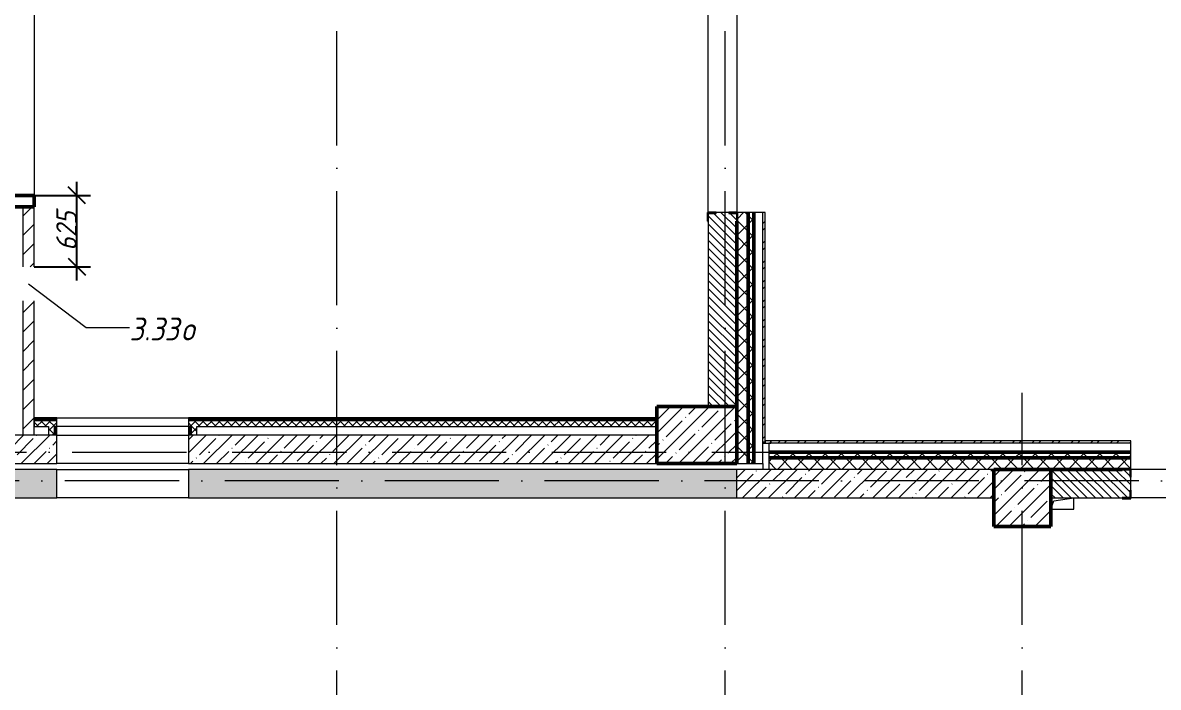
# Model space of a CAD drawing. Header units: millimetres. Extents: x -537608 to 253996, y -217170 to 186033.
# Drawn here: x -161385 to -151444, y 90756 to 96578 of the extents above; entities that cross this region are included whole.
import ezdxf

# ---------------------------------------------------------------- set-up
doc = ezdxf.new("R2010")
doc.units = ezdxf.units.MM
doc.linetypes.add('50_200_ШТРИХ_1Т_ш5_п1_п1_', pattern=[1400, 1000, -200, 0, -200])
for name, color, linetype, lineweight in [('A-____-____-DIMS', 7, 'Continuous', 9), ('A-GENM-____-MCUT', 7, 'Continuous', 25), ('A-GENM-____-OTLN', 7, 'Continuous', 9), ('A-GENM-____-OTLN-1', 7, 'Continuous', 25), ('A-GLAZ-____-IDEN', 7, 'Continuous', 9), ('A-WALL-____-MCUT-1', 7, 'Continuous', 9), ('A-WALL-____-MCUT-2', 7, 'Continuous', 50), ('A-WALL-____-MCUT-3', 7, 'Continuous', 9), ('A-WALL-____-OTLN', 7, 'Continuous', 9), ('A-WALL-____-PATT-1', 7, 'Continuous', 9), ('A-WALL-FNSH-MCUT-1', 7, 'Continuous', 9), ('I-WALL-____-OTLN', 7, 'Continuous', 9), ('S-COLS-____-MCUT', 7, 'Continuous', 50), ('S-COLS-____-OTLN', 7, 'Continuous', 9), ('S-GRID-____-OTLN-1', 7, '50_200_ШТРИХ_1Т_ш5_п1_п1_', 9)]:
    doc.layers.add(name, color=color, linetype=linetype, lineweight=lineweight)
doc.layers.add('A-WALL-____-PATT-3', color=9, linetype='Continuous', lineweight=9, true_color=0x808080)
doc.styles.add('ISOCPEUR_I_10', font='isocpeui.ttf', dxfattribs={"width": 0.9, "height": 180})
doc.styles.add('ISOCPEUR_I_9', font='isocpeui.ttf', dxfattribs={"width": 0.9, "height": 250})
doc.dimstyles.new('ISO-1_8_0_9К_СРЕДНИЙ_Кладочные_4', dxfattribs={"dimscale": 304.8, "dimtxt": 179.276612, "dimasz": 0.492126, "dimexe": 0.393701, "dimexo": 0, "dimgap": 0, "dimtad": 1, "dimdec": 3, "dimrnd": 0.001, "dimdsep": 46, "dimtxsty": 'ISOCPEUR_I_10', "dimblk1": 'OBLIQUE', "dimblk2": 'OBLIQUE', "dimsah": 1, "dimcen": 0.09, "dimdle": 0.393701, "dimazin": 0, "dimtfac": 1, "dimtdec": 4, "dimtix": 1, "dimtmove": 1, "dimatfit": 3, "dimfxl": 1, "dimtvp": 1, "dimtolj": 1, "dimtzin": 0, "dimarcsym": 2})
pattern_1 = [(45, (-178684.97, 83184.24), (-70.71068, 70.71068), []), (135, (-178684.97, 83184.24), (-70.71068, -70.71068), [])]
pattern_2 = [(135, (-178684.97, 83184.237), (-35.35534, -35.35534), [])]
pattern_3 = [(45, (-178684.97, 83184.24), (-85.53659, 85.53659), []), (45, (-178627.95, 83184.24), (-85.53659, 85.53659), [])]
pattern_4 = [(45, (-178684.97, 83184.24), (-114.04925, 114.04925), []), (45, (-178570.92, 83184.24), (-114.0493, 114.0493), [201.612, -40.322, 3.353, -36.97])]
pattern_5 = [(45, (-178684.97, 83184.237), (-35.35534, 35.35534), []), (135, (-178684.97, 83184.237), (-35.35534, -35.35534), [])]

# ---------------------------------------------------------------- blocks, each defined once
blk = doc.blocks.new('BSC_Колонна _Прямоугольная - 500х500-V118-АР1_План отверстий 3 этажа в осях 1-64_А-ГГ')
at = {"layer": 'S-COLS-____-OTLN'}
h = blk.add_hatch(dxfattribs=at)
h.set_pattern_fill('FP_141', color=256, style=0, pattern_type=2)
h.set_pattern_definition([(45, (-26050, -9231.04), (-114.04925, 114.04925), []), (45, (-25935.95, -9231.04), (-114.04925, 114.04925), [201.613, -40.323, 3.353, -36.97])])
h.paths.add_polyline_path([(-250, -250), (250, -250), (250, 250), (-250, 250)], flags=0)
at = {"layer": 'S-COLS-____-MCUT'}
for p, q in [((250, 250), (-250, 250)), ((-250, 250), (-250, -250)), ((250, -250), (250, 250)), ((-250, -250), (250, -250))]:
    blk.add_line(p, q, dxfattribs=at)
blk = doc.blocks.new('BSC_Колонна _Прямоугольная - 500х700-V123-АР1_План отверстий 3 этажа в осях 1-64_А-ГГ')
at = {"layer": 'S-COLS-____-OTLN'}
h = blk.add_hatch(dxfattribs=at)
h.set_pattern_fill('FP_146', color=256, style=0, pattern_type=2)
h.set_pattern_definition([(315, (-9781.04, 23200), (114.0493, 114.0493), []), (315, (-9781.04, 23085.95), (114.0493, 114.0493), [201.613, -40.323, 3.353, -36.97])])
h.paths.add_polyline_path([(-250, 350), (-250, -350), (250, -350), (250, 350)], flags=0)
at = {"layer": 'S-COLS-____-MCUT'}
for p, q in [((250, 350), (-250, 350)), ((-250, 350), (-250, -350)), ((250, -350), (250, 350)), ((-250, -350), (250, -350))]:
    blk.add_line(p, q, dxfattribs=at)
blk = doc.blocks.new('Фахверк_СКБ_Уголок - 250_2700-27497298-АР1_План отверстий 3 этажа в осях 1-64_А-ГГ')
at = {"layer": 'A-GENM-____-MCUT'}
for p, q in [((200, 181), (125, 181)), ((125, 181), (125, 106)), ((125, 106), (131, 106)), ((131, 106), (131, 175)), ((131, 175), (200, 175)), ((200, 175), (200, 181)), ((131, -6), (125, -6)), ((125, -6), (125, -81)), ((125, -81), (200, -81)), ((131, -75), (131, -6)), ((200, -75), (131, -75)), ((200, -81), (200, -75))]:
    blk.add_line(p, q, dxfattribs=at)
blk = doc.blocks.new('AR_Отверстие прямоугольное _в плите_ - AR_Отверстие прямоугольное _в плите_-V181-АР1_План отверстий 3 этажа в осях 1-64_А-ГГ')
at = {"layer": 'A-GENM-____-OTLN'}
for p, q in [((-100, -50), (-75, 25)), ((-75, 25), (100, 50)), ((100, -50), (100, 50)), ((-100, -50), (100, -50))]:
    blk.add_line(p, q, dxfattribs=at)
blk = doc.blocks.new('Стены 9 - Стены 4-31627981-АР1_План отверстий 3 этажа в осях 1-64_А-ГГ')
at = {"layer": 'A-WALL-____-MCUT-3'}
for p, q in [((23850, 9731), (23800, 9731)), ((23800, 9731), (23800, 9711)), ((23800, 9711), (23850, 9711)), ((23850, 9711), (23850, 9731))]:
    blk.add_line(p, q, dxfattribs=at)
blk = doc.blocks.new('BSC_Колонна _Прямоугольная1 - 200х100 _металл_-35191367-АР1_План отверстий 3 этажа в осях 1-64_А-ГГ')
at = {"layer": 'S-COLS-____-MCUT'}
for p, q in [((100, 50), (-100, 50)), ((-100, 50), (-100, -50)), ((100, -50), (100, 50)), ((-100, -50), (100, -50))]:
    blk.add_line(p, q, dxfattribs=at)
blk = doc.blocks.new('_Oblique')
at = {"color": 0, "linetype": 'ByBlock', "lineweight": -2}
blk.add_line((-0.5, -0.5), (0.5, 0.5), dxfattribs=at)
blk = doc.blocks.new('*D1268')
at = {"layer": 'A-____-____-DIMS', "color": 0, "lineweight": -2, "transparency": 16777216}
for p, q in [((-160911.4, 94320.3), (-160911.4, 95185.3)), ((-161285, 95065.3), (-160791.4, 95065.3)), ((-161285, 94440.3), (-160791.4, 94440.3))]:
    blk.add_line(p, q, dxfattribs=at)
at = {"layer": 'Defpoints', "color": 0, "transparency": 16777216}
for p in [(-161285, 95065.3), (-160911.4, 95065.3), (-161285, 94440.3)]:
    blk.add_point(p, dxfattribs=at)
at = {"layer": 'A-____-____-DIMS', "color": 0, "lineweight": -2, "transparency": 16777216, "xscale": 150, "yscale": 150, "zscale": 150}
for p, rotation in [((-160911.4, 95065.3), 90), ((-160911.4, 94440.3), 270)]:
    blk.add_blockref('_Oblique', p, dxfattribs=dict(at, rotation=rotation))
at = {"layer": 'A-____-____-DIMS', "color": 0, "transparency": 16777216, "insert": (-161001.4, 94752.8), "char_height": 180, "width": 409.578, "attachment_point": 5, "rotation": 90, "style": 'ISOCPEUR_I_10'}
blk.add_mtext('\\A1;625', dxfattribs=at)

msp = doc.modelspace()

# ---------------------------------------------------------------- hatches: boundary and pattern name
at = {"layer": 'A-WALL-____-PATT-1'}
h = msp.add_hatch(dxfattribs=at)
h.set_pattern_fill('FP_1', color=256, style=0, pattern_type=2)
h.set_pattern_definition(pattern_1)
h.paths.add_polyline_path([(-155034.9702, 92715.2788), (-155034.9702, 94915.2788), (-155128.9702, 94915.2788), (-155128.9702, 94840.2788), (-155134.9702, 94840.2788), (-155134.9702, 92715.2788)], flags=0)
h.paths.add_polyline_path([(-155034.9702, 96715.2788), (-155034.9702, 97915.2788), (-155128.9702, 97915.2788), (-155128.9702, 97840.2788), (-155134.9702, 97840.2788), (-155134.9702, 96790.2788), (-155128.9702, 96790.2788), (-155128.9702, 96715.2788)], flags=0)
h.paths.add_polyline_path([(-155034.9702, 99715.2788), (-155034.9702, 100915.2788), (-155134.9702, 100915.2788), (-155134.9702, 99790.2788), (-155128.9702, 99790.2788), (-155128.9702, 99715.2788)], flags=0)
h.paths.add_polyline_path([(-155034.9702, 102715.2788), (-155034.9702, 103915.2788), (-155128.9702, 103915.2788), (-155128.9702, 103840.2788), (-155134.9702, 103840.2788), (-155134.9702, 102790.2788), (-155128.9702, 102790.2788), (-155128.9702, 102715.2788)], flags=0)
h.paths.add_polyline_path([(-155134.9702, 105715.2788), (-155034.9702, 105715.2788), (-155034.9702, 106915.2788), (-155128.9702, 106915.2788), (-155128.9702, 106840.2788), (-155134.9702, 106840.2788), (-155134.9702, 106215.2788)], flags=0)
h.paths.add_polyline_path([(-155128.9702, 108715.2788), (-155034.9702, 108715.2788), (-155034.9702, 109915.2788), (-155134.9702, 109915.2788), (-155134.9702, 108790.2788), (-155128.9702, 108790.2788), (-155128.9702, 108721.2788)], flags=0)
h.paths.add_polyline_path([(-155128.9702, 111715.2788), (-155034.9702, 111715.2788), (-155034.9702, 112915.2788), (-155128.9702, 112915.2788), (-155128.9702, 112840.2788), (-155134.9702, 112840.2788), (-155134.9702, 111790.2788), (-155128.9702, 111790.2788), (-155128.9702, 111721.2788)], flags=0)
h.paths.add_polyline_path([(-155128.9702, 114715.2788), (-155034.9702, 114715.2788), (-155034.9702, 115915.2788), (-155134.9702, 115915.2788), (-155134.9702, 114790.2788), (-155128.9702, 114790.2788), (-155128.9702, 114721.2788)], flags=0)
h.paths.add_polyline_path([(-155034.9702, 117715.2788), (-155034.9702, 118915.2788), (-155128.9702, 118915.2788), (-155128.9702, 118840.2788), (-155134.9702, 118840.2788), (-155134.9702, 117790.2788), (-155128.9702, 117790.2788), (-155128.9702, 117715.2788)], flags=0)
h.paths.add_polyline_path([(-155128.9702, 120715.2788), (-155034.9702, 120715.2788), (-155034.9702, 121915.2788), (-155134.9702, 121915.2788), (-155134.9702, 120790.2788), (-155128.9702, 120790.2788), (-155128.9702, 120721.2788)], flags=0)
h.paths.add_polyline_path([(-155034.9702, 123715.2788), (-155034.9702, 124965.2788), (-155128.9702, 124965.2788), (-155128.9702, 124890.2788), (-155134.9702, 124890.2788), (-155134.9702, 123790.2788), (-155128.9702, 123790.2788), (-155128.9702, 123715.2788)], flags=0)
h.paths.add_polyline_path([(-155034.9702, 126765.2788), (-155034.9702, 130915.2788), (-155134.9702, 130915.2788), (-155134.9702, 126765.2788)], flags=0)
h = msp.add_hatch(dxfattribs=at)
h.set_pattern_fill('FP_1', color=256, style=0, pattern_type=2)
h.set_pattern_definition(pattern_1)
h.paths.add_polyline_path([(-154984.9702, 92715.2788), (-154984.9702, 94915.2788), (-155034.9702, 94915.2788), (-155034.9702, 92715.2788)], flags=0)
h.paths.add_polyline_path([(-154984.9702, 96715.2788), (-154984.9702, 97915.2788), (-155034.9702, 97915.2788), (-155034.9702, 96715.2788)], flags=0)
h.paths.add_polyline_path([(-154984.9702, 99715.2788), (-154984.9702, 100915.2788), (-155034.9702, 100915.2788), (-155034.9702, 99715.2788)], flags=0)
h.paths.add_polyline_path([(-154984.9702, 102715.2788), (-154984.9702, 103915.2788), (-155034.9702, 103915.2788), (-155034.9702, 102715.2788)], flags=0)
h.paths.add_polyline_path([(-154984.9702, 105715.2788), (-154984.9702, 106915.2788), (-155034.9702, 106915.2788), (-155034.9702, 105715.2788)], flags=0)
h.paths.add_polyline_path([(-155034.9702, 108715.2788), (-154984.9702, 108715.2788), (-154984.9702, 109915.2788), (-155034.9702, 109915.2788), (-155034.9702, 109719.2014)], flags=0)
h.paths.add_polyline_path([(-155034.9702, 111715.2788), (-154984.9702, 111715.2788), (-154984.9702, 112915.2788), (-155034.9702, 112915.2788)], flags=0)
h.paths.add_polyline_path([(-154984.9702, 114715.2788), (-154984.9702, 115915.2788), (-155034.9702, 115915.2788), (-155034.9702, 114715.2788)], flags=0)
h.paths.add_polyline_path([(-155034.9702, 117715.2788), (-154984.9702, 117715.2788), (-154984.9702, 118915.2788), (-155034.9702, 118915.2788), (-155034.9702, 118319.5052)], flags=0)
h.paths.add_polyline_path([(-155034.9702, 120715.2788), (-154984.9702, 120715.2788), (-154984.9702, 121915.2788), (-155034.9702, 121915.2788), (-155034.9702, 121759.6267)], flags=0)
h.paths.add_polyline_path([(-154984.9702, 123715.2788), (-154984.9702, 124965.2788), (-155034.9702, 124965.2788), (-155034.9702, 123715.2788)], flags=0)
h.paths.add_polyline_path([(-154984.9702, 126765.2788), (-154984.9702, 130915.2788), (-155034.9702, 130915.2788), (-155034.9702, 126765.2788)], flags=0)
h = msp.add_hatch(dxfattribs=at)
h.set_pattern_fill('FP_3', color=256, style=0, pattern_type=2)
h.set_pattern_definition(pattern_3)
h.paths.add_polyline_path([(-154904.9702, 92905.2788), (-154884.9702, 92905.2788), (-154884.9702, 94915.2788), (-154904.9702, 94915.2788), (-154904.9702, 92948.6091)], flags=0)
h.paths.add_polyline_path([(-154884.9702, 96715.2788), (-154884.9702, 97915.2788), (-154904.9702, 97915.2788), (-154904.9702, 96715.2788)], flags=0)
h.paths.add_polyline_path([(-154884.9702, 99715.2788), (-154884.9702, 100915.2788), (-154904.9702, 100915.2788), (-154904.9702, 99715.2788)], flags=0)
h.paths.add_polyline_path([(-154884.9702, 102715.2788), (-154884.9702, 103915.2788), (-154904.9702, 103915.2788), (-154904.9702, 102715.2788)], flags=0)
h.paths.add_polyline_path([(-154904.9702, 105715.2788), (-154884.9702, 105715.2788), (-154884.9702, 106915.2788), (-154904.9702, 106915.2788)], flags=0)
h.paths.add_polyline_path([(-154884.9702, 108715.2788), (-154884.9702, 109915.2788), (-154904.9702, 109915.2788), (-154904.9702, 108715.2788)], flags=0)
h.paths.add_polyline_path([(-154884.9702, 111715.2788), (-154884.9702, 112915.2788), (-154904.9702, 112915.2788), (-154904.9702, 111715.2788)], flags=0)
h.paths.add_polyline_path([(-154904.9702, 114715.2788), (-154884.9702, 114715.2788), (-154884.9702, 115915.2788), (-154904.9702, 115915.2788), (-154904.9702, 114879.3837)], flags=0)
h.paths.add_polyline_path([(-154884.9702, 117715.2788), (-154884.9702, 118915.2788), (-154904.9702, 118915.2788), (-154904.9702, 117715.2788)], flags=0)
h.paths.add_polyline_path([(-154884.9702, 120715.2788), (-154884.9702, 121915.2788), (-154904.9702, 121915.2788), (-154904.9702, 120715.2788)], flags=0)
h.paths.add_polyline_path([(-154904.9702, 123715.2788), (-154884.9702, 123715.2788), (-154884.9702, 124735.2788), (-154904.9702, 124735.2788), (-154904.9702, 124339.7178)], flags=0)
h = msp.add_hatch(dxfattribs=at)
h.set_pattern_fill('FP_6', color=256, style=0, pattern_type=2)
h.set_pattern_definition(pattern_2)
h.paths.add_polyline_path([(-155279.7453, 93215.2788), (-155134.9702, 93215.2788), (-155134.9702, 94909.2788), (-155203.9702, 94909.2788), (-155203.9702, 94915.2788), (-155315.9702, 94915.2788), (-155315.9702, 94909.2788), (-155384.9702, 94909.2788), (-155384.9702, 93215.2788)], flags=0)
h.paths.add_polyline_path([(-155203.9702, 96715.2788), (-155203.9702, 96721.2788), (-155134.9702, 96721.2788), (-155134.9702, 97115.2788), (-155384.9702, 97115.2788), (-155384.9702, 96721.2788), (-155315.9702, 96721.2788), (-155315.9702, 96715.2788)], flags=0)
h = msp.add_hatch(dxfattribs=at)
h.set_pattern_fill('FP_4', color=256, style=0, pattern_type=2)
h.set_pattern_definition([(45, (-178684.97, 83184.24), (-84.8528, 84.8528), [])])
h.paths.add_polyline_path([(-161384.9702, 92965.2788), (-161284.9702, 92965.2788), (-161284.9702, 94140.2788), (-161384.9702, 94140.2788)], flags=0)
h.paths.add_polyline_path([(-161384.9702, 94440.2788), (-161284.9702, 94440.2788), (-161284.9702, 94965.2788), (-161384.9702, 94965.2788)], flags=0)
h = msp.add_hatch(dxfattribs=at)
h.set_pattern_fill('FP_38', color=256, style=0, pattern_type=2)
h.set_pattern_definition(pattern_4)
h.paths.add_polyline_path([(-155834.9702, 92715.2788), (-155834.9702, 92965.2788), (-159934.9702, 92965.2788), (-159934.9702, 92715.2788), (-157489.0756, 92715.2788)], flags=0)
h.paths.add_polyline_path([(-161084.9702, 92715.2788), (-161084.9702, 92965.2788), (-168584.9702, 92965.2788), (-168584.9702, 92715.2788), (-161907.7364, 92715.2788)], flags=0)
h = msp.add_hatch(dxfattribs=at)
h.set_pattern_fill('FP_3', color=256, style=0, pattern_type=2)
h.set_pattern_definition(pattern_3)
h.paths.add_polyline_path([(-140369.9702, 92895.2788), (-140369.9702, 92915.2788), (-140884.9702, 92915.2788), (-140884.9702, 92895.2788)], flags=0)
h.paths.add_polyline_path([(-143884.9702, 92895.2788), (-142684.9702, 92895.2788), (-142684.9702, 92915.2788), (-143884.9702, 92915.2788)], flags=0)
h.paths.add_polyline_path([(-145684.9702, 92895.2788), (-145684.9702, 92915.2788), (-146884.9702, 92915.2788), (-146884.2899, 92895.2788)], flags=0)
h.paths.add_polyline_path([(-148684.9702, 92895.2788), (-148684.9702, 92915.2788), (-149884.9702, 92915.2788), (-149884.9702, 92895.2788)], flags=0)
h.paths.add_polyline_path([(-151684.9702, 92895.2788), (-151684.9702, 92915.2788), (-154834.9702, 92915.2788), (-154834.9702, 92895.2788), (-153954.1471, 92895.2788)], flags=0)
h = msp.add_hatch(dxfattribs=at)
h.set_pattern_fill('FP_1', color=256, style=0, pattern_type=2)
h.set_pattern_definition(pattern_1)
h.paths.add_polyline_path([(-104334.9702, 92765.2788), (-104334.9702, 92815.2788), (-110684.9702, 92815.2788), (-110684.9702, 92765.2788), (-104465.147, 92765.2788)], flags=0)
h.paths.add_polyline_path([(-118604.8613, 92765.2788), (-118484.9702, 92765.2788), (-118484.9702, 92815.2788), (-119684.9702, 92815.2788), (-119684.9702, 92765.2788)], flags=0)
h.paths.add_polyline_path([(-121484.9702, 92765.2788), (-121484.9702, 92815.2788), (-122684.9702, 92815.2788), (-122684.9702, 92765.2788), (-122139.7899, 92765.2788)], flags=0)
h.paths.add_polyline_path([(-124484.9702, 92765.2788), (-124484.9702, 92815.2788), (-125684.9702, 92815.2788), (-125684.9702, 92765.2788), (-125674.7185, 92765.2788)], flags=0)
h.paths.add_polyline_path([(-127484.9702, 92765.2788), (-127484.9702, 92815.2788), (-128684.9702, 92815.2788), (-128684.9702, 92765.2788)], flags=0)
h.paths.add_polyline_path([(-131684.9702, 92765.2788), (-130484.9702, 92765.2788), (-130484.9702, 92815.2788), (-131684.9702, 92815.2788)], flags=0)
h.paths.add_polyline_path([(-133484.9702, 92765.2788), (-133484.9702, 92815.2788), (-134684.9702, 92815.2788), (-134684.9702, 92765.2788), (-134512.0399, 92765.2788)], flags=0)
h.paths.add_polyline_path([(-136484.9702, 92765.2788), (-136484.9702, 92815.2788), (-137684.9702, 92815.2788), (-137684.9702, 92765.2788)], flags=0)
h.paths.add_polyline_path([(-139814.4328, 92765.2788), (-139484.9702, 92765.2788), (-139484.9702, 92815.2788), (-140884.9702, 92815.2788), (-140884.9702, 92765.2788)], flags=0)
h.paths.add_polyline_path([(-143884.9702, 92765.2788), (-142684.9702, 92765.2788), (-142684.9702, 92815.2788), (-143884.9702, 92815.2788)], flags=0)
h.paths.add_polyline_path([(-145684.9702, 92765.2788), (-145684.9702, 92815.2788), (-146884.9702, 92815.2788), (-146884.2899, 92765.2788)], flags=0)
h.paths.add_polyline_path([(-148684.9702, 92765.2788), (-148684.9702, 92815.2788), (-149884.9702, 92815.2788), (-149884.9702, 92765.2788)], flags=0)
h.paths.add_polyline_path([(-151684.9702, 92765.2788), (-151684.9702, 92815.2788), (-154854.9702, 92815.2788), (-154854.9702, 92765.2788), (-153954.1471, 92765.2788)], flags=0)
h = msp.add_hatch(dxfattribs=at)
h.set_pattern_fill('FP_1', color=256, style=0, pattern_type=2)
h.set_pattern_definition(pattern_1)
h.paths.add_polyline_path([(-104334.9702, 92665.2788), (-104334.9702, 92765.2788), (-110684.9702, 92765.2788), (-110684.9702, 92671.2788), (-110609.9702, 92671.2788), (-110609.9702, 92665.2788), (-104465.147, 92665.2788)], flags=0)
h.paths.add_polyline_path([(-118604.8613, 92665.2788), (-118559.9702, 92665.2788), (-118559.9702, 92671.2788), (-118484.9702, 92671.2788), (-118484.9702, 92765.2788), (-119684.9702, 92765.2788), (-119684.9702, 92671.2788), (-119609.9702, 92671.2788), (-119609.9702, 92665.2788), (-118834.9702, 92665.2788)], flags=0)
h.paths.add_polyline_path([(-121559.9702, 92665.2788), (-121559.9702, 92671.2788), (-121484.9702, 92671.2788), (-121484.9702, 92765.2788), (-122684.9702, 92765.2788), (-122684.9702, 92671.2788), (-122609.9702, 92671.2788), (-122609.9702, 92665.2788), (-122139.7899, 92665.2788)], flags=0)
h.paths.add_polyline_path([(-124559.9702, 92665.2788), (-124559.9702, 92671.2788), (-124484.9702, 92671.2788), (-124484.9702, 92765.2788), (-125684.9702, 92765.2788), (-125684.9702, 92671.2788), (-125609.9702, 92671.2788), (-125609.9702, 92665.2788), (-124834.9702, 92665.2788)], flags=0)
h.paths.add_polyline_path([(-127559.9702, 92665.2788), (-127559.9702, 92671.2788), (-127484.9702, 92671.2788), (-127484.9702, 92765.2788), (-128684.9702, 92765.2788), (-128684.9702, 92671.2788), (-128609.9702, 92671.2788), (-128609.9702, 92665.2788), (-128334.9702, 92665.2788)], flags=0)
h.paths.add_polyline_path([(-130559.9702, 92665.2788), (-130559.9702, 92671.2788), (-130484.9702, 92671.2788), (-130484.9702, 92765.2788), (-131684.9702, 92765.2788), (-131684.9702, 92671.2788), (-131609.9702, 92671.2788), (-131609.9702, 92665.2788), (-130977.1113, 92665.2788)], flags=0)
h.paths.add_polyline_path([(-134609.9702, 92665.2788), (-133559.9702, 92665.2788), (-133559.9702, 92671.2788), (-133484.9702, 92671.2788), (-133484.9702, 92765.2788), (-134684.9702, 92765.2788), (-134684.9702, 92671.2788), (-134609.9702, 92671.2788)], flags=0)
h.paths.add_polyline_path([(-137334.9702, 92665.2788), (-136559.9702, 92665.2788), (-136559.9702, 92671.2788), (-136484.9702, 92671.2788), (-136484.9702, 92765.2788), (-137684.9702, 92765.2788), (-137684.9702, 92671.2788), (-137609.9702, 92671.2788), (-137609.9702, 92665.2788)], flags=0)
h.paths.add_polyline_path([(-139814.4328, 92665.2788), (-139559.9702, 92665.2788), (-139559.9702, 92671.2788), (-139484.9702, 92671.2788), (-139484.9702, 92765.2788), (-140884.9702, 92765.2788), (-140884.9702, 92665.2788), (-139834.9702, 92665.2788)], flags=0)
h.paths.add_polyline_path([(-143349.3613, 92665.2788), (-142759.9702, 92665.2788), (-142759.9702, 92671.2788), (-142684.9702, 92671.2788), (-142684.9702, 92765.2788), (-143884.9702, 92765.2788), (-143884.9702, 92665.2788), (-143384.9702, 92665.2788)], flags=0)
h.paths.add_polyline_path([(-145759.9702, 92665.2788), (-145759.9702, 92671.2788), (-145684.9702, 92671.2788), (-145684.9702, 92765.2788), (-146884.9702, 92765.2788), (-146884.2899, 92671.2788), (-146809.9702, 92671.2788), (-146809.9702, 92665.2788)], flags=0)
h.paths.add_polyline_path([(-148759.9702, 92665.2788), (-148759.9702, 92671.2788), (-148684.9702, 92671.2788), (-148684.9702, 92765.2788), (-149884.9702, 92765.2788), (-149884.9702, 92665.2788), (-149384.9702, 92665.2788)], flags=0)
h.paths.add_polyline_path([(-151759.9702, 92665.2788), (-151759.9702, 92671.2788), (-151684.9702, 92671.2788), (-151684.9702, 92765.2788), (-154854.9702, 92765.2788), (-154854.9702, 92665.2788), (-152384.9702, 92665.2788)], flags=0)
h = msp.add_hatch(dxfattribs=at)
h.set_pattern_fill('FP_38', color=256, style=0, pattern_type=2)
h.set_pattern_definition(pattern_4)
h.paths.add_polyline_path([(-155721.6114, 92415.2788), (-155134.9702, 92415.2788), (-155134.9702, 92665.2788), (-159934.9702, 92665.2788), (-159934.9702, 92415.2788), (-157489.0756, 92415.2788)], flags=0)
h.paths.add_polyline_path([(-161084.9702, 92415.2788), (-161084.9702, 92665.2788), (-169084.9702, 92665.2788), (-169084.9702, 92415.2788), (-165479.6418, 92415.2788), (-165479.6418, 92461.0282), (-165392.9052, 92461.0282), (-165392.9052, 92415.2788), (-162791.4685, 92415.2788)], flags=0)
h.paths.add_polyline_path([(-173084.9702, 92415.2788), (-173084.9702, 92665.2788), (-180634.9702, 92665.2788), (-180634.9702, 92415.2788), (-173396.2542, 92415.2788)], flags=0)
h = msp.add_hatch(dxfattribs=at)
h.set_pattern_fill('FP_38', color=256, style=0, pattern_type=2)
h.set_pattern_definition(pattern_4)
h.paths.add_polyline_path([(-152884.9702, 92415.2788), (-152884.9702, 92665.2788), (-155134.9702, 92665.2788), (-155134.9702, 92415.2788), (-153954.1471, 92415.2788)], flags=0)
h = msp.add_hatch(dxfattribs=at)
h.set_pattern_fill('FP_6', color=256, style=0, pattern_type=2)
h.set_pattern_definition(pattern_2)
h.paths.add_polyline_path([(-151759.9702, 92415.2788), (-151690.9702, 92415.2788), (-151690.9702, 92484.2788), (-151684.9702, 92484.2788), (-151684.9702, 92596.2788), (-151690.9702, 92596.2788), (-151690.9702, 92665.2788), (-152384.9702, 92665.2788), (-152384.9702, 92415.2788)], flags=0)
at = {"layer": 'A-WALL-____-PATT-3'}
h = msp.add_hatch(dxfattribs=at)
h.set_pattern_fill('FP_7', color=256, style=0, pattern_type=2)
h.set_pattern_definition(pattern_5)
h.paths.add_polyline_path([(-155834.9702, 93040.2788), (-155834.9702, 93090.2788), (-159934.9702, 93090.2788), (-159934.9702, 93040.2788), (-157489.0756, 93040.2788)], flags=0)
h.paths.add_polyline_path([(-161284.9702, 93040.2788), (-161084.9702, 93040.2788), (-161084.9702, 93090.2788), (-161284.9702, 93090.2788)], flags=0)
h = msp.add_hatch(dxfattribs=at)
h.set_pattern_fill('FP_7', color=256, style=0, pattern_type=2)
h.set_pattern_definition(pattern_5)
h.paths.add_polyline_path([(-161109.9702, 92965.2788), (-161109.9702, 93040.2788), (-161159.9702, 93040.2788), (-161159.9702, 92965.2788)], flags=0)
h = msp.add_hatch(dxfattribs=at)
h.set_pattern_fill('FP_7', color=256, style=0, pattern_type=2)
h.set_pattern_definition(pattern_5)
h.paths.add_polyline_path([(-159859.9702, 92965.2788), (-159859.9702, 93040.2788), (-159909.9702, 93040.2788), (-159909.9702, 92965.2788)], flags=0)

# ---------------------------------------------------------------- linework, layer by layer
at = {"layer": 'A-GLAZ-____-IDEN'}
for p, q in [((-161334.9702, 94290.2788), (-160829.8568, 93907.1053)), ((-160829.8568, 93907.1053), (-160450.2218, 93907.1053))]:
    msp.add_line(p, q, dxfattribs=at)
at = {"layer": 'A-WALL-____-MCUT-1'}
for p, q in [((-161084.9702, 92965.2788), (-161984.9702, 92965.2788)), ((-161084.9702, 92715.2788), (-161084.9702, 92965.2788)), ((-155834.9702, 92965.2788), (-159934.9702, 92965.2788)), ((-159934.9702, 92965.2788), (-159934.9702, 92715.2788)), ((-161084.9702, 92665.2788), (-169084.9702, 92665.2788)), ((-168584.9702, 92715.2788), (-161084.9702, 92715.2788)), ((-161084.9702, 92415.2788), (-161084.9702, 92665.2788)), ((-159934.9702, 92715.2788), (-155834.9702, 92715.2788)), ((-152884.9702, 92665.2788), (-159934.9702, 92665.2788)), ((-159934.9702, 92665.2788), (-159934.9702, 92415.2788)), ((-155134.9702, 92415.2788), (-155134.9702, 92665.2788)), ((-165392.9052, 92415.2788), (-161084.9702, 92415.2788)), ((-159934.9702, 92415.2788), (-152884.9702, 92415.2788))]:
    msp.add_line(p, q, dxfattribs=at)
at = {"layer": 'A-WALL-____-MCUT-2'}
for p, q in [((-155134.9702, 94840.2788), (-155134.9702, 93215.2788)), ((-155034.9702, 92715.2788), (-155034.9702, 94915.2788)), ((-154984.9702, 92715.2788), (-154984.9702, 94915.2788)), ((-161084.9702, 93102.7788), (-161284.9702, 93102.7788)), ((-155834.9702, 93102.7788), (-159934.9702, 93102.7788)), ((-161097.4702, 93040.2788), (-161097.4702, 92965.2788)), ((-159922.4702, 93040.2788), (-159922.4702, 92965.2788)), ((-151684.9702, 92815.2788), (-154854.9702, 92815.2788)), ((-151684.9702, 92765.2788), (-154854.9702, 92765.2788)), ((-152384.9702, 92665.2788), (-151759.9702, 92665.2788))]:
    msp.add_line(p, q, dxfattribs=at)
at = {"layer": 'A-WALL-____-MCUT-3'}
for p, q in [((-155384.9702, 94840.2788), (-155384.9702, 93215.2788)), ((-155203.9702, 94915.2788), (-155315.9702, 94915.2788)), ((-154904.9702, 94915.2788), (-155128.9702, 94915.2788)), ((-154904.9702, 92715.2788), (-154904.9702, 94915.2788)), ((-161284.9702, 93090.2788), (-161284.9702, 93040.2788)), ((-161084.9702, 93090.2788), (-161284.9702, 93090.2788)), ((-161084.9702, 93040.2788), (-161084.9702, 93090.2788)), ((-159934.9702, 93090.2788), (-159934.9702, 93040.2788)), ((-155834.9702, 93090.2788), (-159934.9702, 93090.2788)), ((-161284.9702, 93040.2788), (-161159.9702, 93040.2788)), ((-161159.9702, 93040.2788), (-161159.9702, 92965.2788)), ((-161084.9702, 93040.2788), (-161109.9702, 93040.2788)), ((-161109.9702, 93040.2788), (-161109.9702, 92965.2788)), ((-159909.9702, 93040.2788), (-159934.9702, 93040.2788)), ((-159909.9702, 93040.2788), (-159909.9702, 92965.2788)), ((-159859.9702, 93040.2788), (-155834.9702, 93040.2788)), ((-159859.9702, 92965.2788), (-159859.9702, 93040.2788)), ((-151684.9702, 92895.2788), (-154854.9702, 92895.2788)), ((-154854.9702, 92895.2788), (-154854.9702, 92665.2788)), ((-151684.9702, 92671.2788), (-151684.9702, 92895.2788)), ((-155134.9702, 92715.2788), (-154904.9702, 92715.2788)), ((-151684.9702, 92484.2788), (-151684.9702, 92596.2788)), ((-152384.9702, 92415.2788), (-151759.9702, 92415.2788))]:
    msp.add_line(p, q, dxfattribs=at)
at = {"layer": 'A-WALL-____-OTLN'}
for p, q in [((-155384.9702, 94915.2788), (-155384.9702, 96715.2788)), ((-155134.9702, 96715.2788), (-155134.9702, 94915.2788)), ((-155134.9702, 94915.2788), (-155134.9702, 94915.2788)), ((-161084.9702, 92965.2788), (-159934.9702, 92965.2788)), ((-154904.9702, 92895.2788), (-154884.9702, 92895.2788)), ((-159934.9702, 92715.2788), (-161084.9702, 92715.2788)), ((-161084.9702, 92665.2788), (-159934.9702, 92665.2788)), ((-154904.9702, 92715.2788), (-154904.9702, 92665.2788)), ((-149884.9702, 92665.2788), (-151684.9702, 92665.2788)), ((-159934.9702, 92415.2788), (-161084.9702, 92415.2788)), ((-149884.9702, 92415.2788), (-151684.9702, 92415.2788))]:
    msp.add_line(p, q, dxfattribs=at)
at = {"layer": 'A-WALL-FNSH-MCUT-1'}
for p, q in [((-161384.9702, 94965.2788), (-161384.9702, 94440.2788)), ((-161284.9702, 94440.2788), (-161284.9702, 94965.2788)), ((-154884.9702, 94915.2788), (-154904.9702, 94915.2788)), ((-154884.9702, 92905.2788), (-154884.9702, 94915.2788)), ((-161384.9702, 94140.2788), (-161384.9702, 92965.2788)), ((-161284.9702, 92965.2788), (-161284.9702, 94140.2788)), ((-161084.9702, 93115.2788), (-161284.9702, 93115.2788)), ((-161084.9702, 93090.2788), (-161084.9702, 93115.2788)), ((-155834.9702, 93115.2788), (-159934.9702, 93115.2788)), ((-159934.9702, 93115.2788), (-159934.9702, 93090.2788)), ((-161084.9702, 92965.2788), (-161084.9702, 93040.2788)), ((-159934.9702, 93040.2788), (-159934.9702, 92965.2788)), ((-154904.9702, 92905.2788), (-154884.9702, 92905.2788)), ((-151684.9702, 92915.2788), (-154834.9702, 92915.2788)), ((-154834.9702, 92915.2788), (-154834.9702, 92895.2788)), ((-151684.9702, 92895.2788), (-151684.9702, 92915.2788)), ((-151684.9702, 92895.2788), (-151684.9702, 92895.2788))]:
    msp.add_line(p, q, dxfattribs=at)
at = {"layer": 'I-WALL-____-OTLN'}
for p, q in [((-161284.9702, 98165.2788), (-161284.9702, 95065.2788)), ((-161084.9702, 93115.2788), (-159934.9702, 93115.2788)), ((-159934.9702, 93040.2788), (-161084.9702, 93040.2788))]:
    msp.add_line(p, q, dxfattribs=at)
at = {"layer": 'S-GRID-____-OTLN-1'}
for p, q in [((-158634.9702, 78701.6305), (-158634.9702, 133065.1964)), ((-155234.9702, 78701.6305), (-155234.9702, 133065.1964)), ((-152634.9702, 78701.6305), (-152634.9702, 93334.7762)), ((-183353.7404, 92815.2788), (-154814.3695, 92815.2788)), ((-74610.5636, 92565.2788), (-183114.8259, 92565.2788))]:
    msp.add_line(p, q, dxfattribs=at)

# ---------------------------------------------------------------- block references
at = {"layer": 'A-GENM-____-OTLN'}
msp.add_blockref('AR_Отверстие прямоугольное _в плите_ - AR_Отверстие прямоугольное _в плите_-V181-АР1_План отверстий 3 этажа в осях 1-64_А-ГГ', (-152284.9702, 92365.2788), dxfattribs=at)
at = {"layer": 'A-GENM-____-OTLN-1'}
for p, rotation in [((-155309.9702, 95040.2788), 269.9999999999999), ((-151559.9702, 92590.2788), 180)]:
    msp.add_blockref('Фахверк_СКБ_Уголок - 250_2700-27497298-АР1_План отверстий 3 этажа в осях 1-64_А-ГГ', p, dxfattribs=dict(at, rotation=rotation))
at = {"layer": 'A-WALL-____-OTLN'}
msp.add_blockref('Стены 9 - Стены 4-31627981-АР1_План отверстий 3 этажа в осях 1-64_А-ГГ', (-178684.9702, 83184.2369), dxfattribs=at)
at = {"layer": 'S-COLS-____-OTLN'}
for name, p in [('BSC_Колонна _Прямоугольная1 - 200х100 _металл_-35191367-АР1_План отверстий 3 этажа в осях 1-64_А-ГГ', (-161384.9702, 95015.2788)), ('BSC_Колонна _Прямоугольная - 500х500-V118-АР1_План отверстий 3 этажа в осях 1-64_А-ГГ', (-152634.9702, 92415.2788))]:
    msp.add_blockref(name, p, dxfattribs=at)
at = {"layer": 'S-COLS-____-OTLN', "rotation": 89.9999999999999}
msp.add_blockref('BSC_Колонна _Прямоугольная - 500х700-V123-АР1_План отверстий 3 этажа в осях 1-64_А-ГГ', (-155484.9702, 92965.2788), dxfattribs=at)

# ---------------------------------------------------------------- texts
at = {"layer": 'A-GLAZ-____-IDEN', "char_height": 200, "attachment_point": 1, "style": 'ISOCPEUR_I_9'}
for s, insert, width in [('3.33', (-160450.2218, 93994.7199), 548.35425), ('\\fISOCPEUR|b0|i1|c204|p34|;\\W.9;о', (-159997.7843, 93994.7199), 158.734125)]:
    msp.add_mtext(s, dxfattribs=dict(at, insert=insert, width=width))

# ---------------------------------------------------------------- dimensions: what is measured, and where the dimension line sits
at = {"layer": 'A-____-____-DIMS'}
dim = msp.add_linear_dim(base=(-160911.4204, 95065.2788), p1=(-161284.9702, 94440.2788), p2=(-161284.9702, 95065.2788), angle=90, dimstyle='ISO-1_8_0_9К_СРЕДНИЙ_Кладочные_4', override={"dimpost": '<>', "dimfxl": 625}, dxfattribs=at)
dim.commit()
dim.dimension.update_dxf_attribs({"geometry": '*D1268', "text_midpoint": (-161001.4204, 94752.7788)})

doc.saveas('drawing.dxf')
